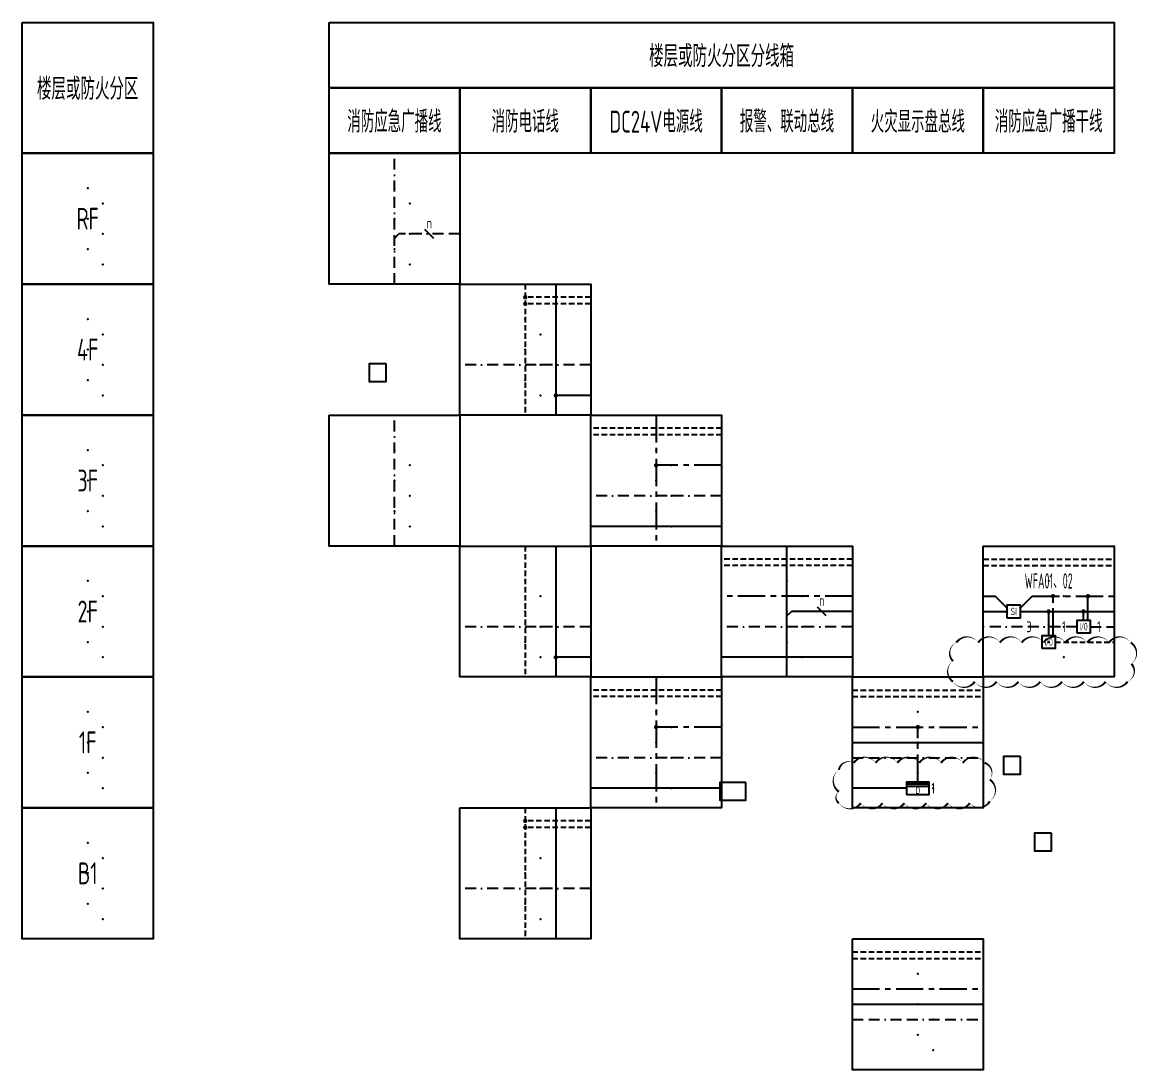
# Model space of a CAD drawing. Header units: millimetres. Extents: x -610917 to 349982, y -134386 to 298175.
# Drawn here: x -3000 to 22573, y 134920 to 158920 of the extents above; entities that cross this region are included whole.
import ezdxf
from ezdxf.enums import TextEntityAlignment as Align

# ---------------------------------------------------------------- set-up
doc = ezdxf.new("R2010")
doc.units = ezdxf.units.MM
doc.header["$LTSCALE"] = 500
doc.header["$MEASUREMENT"] = 0
for name, pattern in [('BORDER', [1.75, 0.5, -0.25, 0.5, -0.25, 0, -0.25]), ('CENTER', [2, 1.25, -0.25, 0.25, -0.25]), ('HIDDEN', [0.375, 0.25, -0.125])]:
    doc.linetypes.add(name, pattern=pattern)
doc.layers.get('0').update_dxf_attribs({"linetype": 'CONTINUOUS'})
for name, color, linetype in [('E-BRST-WIRE', 2, 'BORDER'), ('E-FAS-DEVC', 3, 'CONTINUOUS'), ('E-FAS-WIRE', 4, 'CONTINUOUS'), ('E-FAS-WIRE2', 1, 'CENTER'), ('E-FAS-WIRE5', 4, 'HIDDEN'), ('E-UNIV-AB', 10, 'CONTINUOUS'), ('E-UNIV-DIAG', 2, 'CONTINUOUS'), ('E-UNIV-EL', 140, 'CONTINUOUS'), ('E-UNIV-NOTE', 6, 'CONTINUOUS'), ('说明', 7, 'CONTINUOUS')]:
    doc.layers.add(name, color=color, linetype=linetype)
doc.styles.add('TH-STYLE3', font='tssdeng.shx', dxfattribs={"width": 0.7, "bigfont": 'tssdchn.shx'})

# ---------------------------------------------------------------- blocks, each defined once
blk = doc.blocks.new('E-ES01')
blk.add_lwpolyline([(0, 3000), (3000, 3000), (3000, 0), (0, 0)], close=True)
for p in [(1500, 2200), (1850, 1850), (1500, 1500), (1850, 1150), (1500, 800), (1850, 450)]:
    blk.add_point(p)
blk = doc.blocks.new('E-ANNO04')
blk.add_line((-1, -1), (1, 1))
at = {"style": 'TH-STYLE3', "width": 0.7}
blk.add_attdef('N', text='', height=2.5, dxfattribs=at).set_placement((0, 2.5), align=Align.MIDDLE)
blk = doc.blocks.new('E-BFAS540')
blk.add_lwpolyline([(-1.5, -1.5), (-1.5, 1.5), (1.5, 1.5), (1.5, -1.5)], close=True)
at = {"layer": 'E-UNIV-EL', "style": 'TH-STYLE3', "width": 0.7}
blk.add_attdef('F', text='', height=1.7, dxfattribs=at).set_placement((0, 0), align=Align.MIDDLE)
blk = doc.blocks.new('E-BFAS520')
blk.add_lwpolyline([(-1.5, -1.5), (-1.5, 1.5), (1.5, 1.5), (1.5, -1.5)], close=True)
at = {"layer": 'E-UNIV-EL', "style": 'TH-STYLE3', "width": 0.5}
blk.add_attdef('F', text='', height=1.7, dxfattribs=at).set_placement((0, 0), align=Align.MIDDLE)
blk = doc.blocks.new('E-BFAS030')
blk.add_lwpolyline([(-2.5, -1.5), (-2.5, 1.5), (2.5, 1.5), (2.5, -1.5)], close=True)
at = {"layer": 'E-UNIV-EL'}
for p, q in [((-2.5, 1), (2.5, 1)), ((-2.5, 0.5), (2.5, 0.5))]:
    blk.add_line(p, q, dxfattribs=at)
at = {"layer": 'E-UNIV-EL', "style": 'TH-STYLE3', "width": 0.7}
blk.add_attdef('F', text='', height=1.5, dxfattribs=at).set_placement((0, -0.5), align=Align.MIDDLE)

msp = doc.modelspace()

# ---------------------------------------------------------------- linework, layer by layer
at = {"layer": 'E-BRST-WIRE'}
for p, q in [((5532, 152920), (5532, 155920)), ((5532, 153970), (5632, 154070)), ((7032, 154070), (5632, 154070)), ((10032, 151070), (7032, 151070)), ((5532, 146920), (5532, 149920)), ((13032, 148070), (10032, 148070)), ((10032, 145070), (7032, 145070)), ((16032, 145070), (13032, 145070)), ((21182, 145070), (19032, 145070)), ((21482, 145070), (22032, 145070)), ((13032, 142070), (10032, 142070)), ((16032, 142070), (19032, 142070)), ((10032, 139070), (7032, 139070)), ((16032, 136070), (19032, 136070))]:
    msp.add_line(p, q, dxfattribs=at)
at = {"layer": 'E-FAS-WIRE'}
for p, q in [((9232, 152920), (9232, 149920)), ((10032, 150370), (9232, 150370)), ((13032, 147370), (10032, 147370)), ((9232, 146920), (9232, 143920)), ((14532, 143920), (14532, 146920)), ((14532, 145320), (14632, 145420)), ((16032, 145420), (14632, 145420)), ((19032, 145420), (19582, 145420)), ((19882, 145420), (22032, 145420)), ((20532, 144870), (20532, 145420)), ((21332, 145220), (21332, 145420)), ((10032, 144370), (9232, 144370)), ((16032, 144370), (13032, 144370)), ((16032, 142420), (19032, 142420)), ((13032, 141370), (10032, 141370)), ((17282, 141370), (16032, 141370)), ((9232, 140920), (9232, 137920)), ((16032, 136420), (19032, 136420))]:
    msp.add_line(p, q, dxfattribs=at)
at = {"layer": 'E-FAS-WIRE', "const_width": 50}
for points in [[(9207, 150370, 1), (9257, 150370, 1)], [(20507, 145420, 1), (20557, 145420, 1)], [(21307, 145420, 1), (21357, 145420, 1)], [(9207, 144370, 1), (9257, 144370, 1)]]:
    msp.add_lwpolyline(points, format="xyb", close=True, dxfattribs=at)
at = {"layer": 'E-FAS-WIRE2'}
for p, q in [((11532, 149920), (11532, 146920)), ((13032, 148770), (11532, 148770)), ((16032, 145770), (13032, 145770)), ((19032, 145770), (19307, 145770)), ((19582, 145495), (19307, 145770)), ((19882, 145495), (20157, 145770)), ((20157, 145770), (22032, 145770)), ((20632, 144870), (20632, 145770)), ((21432, 145220), (21432, 145770)), ((11532, 143920), (11532, 140920)), ((13032, 142770), (11532, 142770)), ((16032, 142770), (19032, 142770)), ((17532, 141520), (17532, 142770)), ((16032, 136770), (19032, 136770))]:
    msp.add_line(p, q, dxfattribs=at)
at = {"layer": 'E-FAS-WIRE2', "const_width": 50}
for points in [[(11507, 148770, 1), (11557, 148770, 1)], [(20607, 145770, 1), (20657, 145770, 1)], [(21407, 145770, 1), (21457, 145770, 1)], [(11507, 142770, 1), (11557, 142770, 1)], [(17507, 142770, 1), (17557, 142770, 1)]]:
    msp.add_lwpolyline(points, format="xyb", close=True, dxfattribs=at)
at = {"layer": 'E-FAS-WIRE5'}
for p, q in [((8532, 152920), (8532, 149920)), ((10032, 152620), (8532, 152620)), ((10032, 152470), (8532, 152470)), ((13032, 149620), (10032, 149620)), ((13032, 149470), (10032, 149470)), ((8532, 146920), (8532, 143920)), ((16032, 146620), (13032, 146620)), ((19032, 146620), (22032, 146620)), ((16032, 146470), (13032, 146470)), ((19032, 146470), (22032, 146470)), ((20682, 144720), (22032, 144720)), ((13032, 143620), (10032, 143620)), ((13032, 143470), (10032, 143470)), ((16032, 143620), (19032, 143620)), ((16032, 143470), (19032, 143470)), ((8532, 140920), (8532, 137920)), ((10032, 140620), (8532, 140620)), ((10032, 140470), (8532, 140470)), ((16032, 137620), (19032, 137620)), ((16032, 137470), (19032, 137470))]:
    msp.add_line(p, q, dxfattribs=at)
at = {"layer": 'E-FAS-WIRE5', "const_width": 50}
for points in [[(8507, 152620, 1), (8557, 152620, 1)], [(8507, 152470, 1), (8557, 152470, 1)], [(8507, 140620, 1), (8557, 140620, 1)], [(8507, 140470, 1), (8557, 140470, 1)]]:
    msp.add_lwpolyline(points, format="xyb", close=True, dxfattribs=at)
at = {"layer": 'E-UNIV-AB'}
for points in [[(18338, 143811, 0, 50, 0.520567), (18838, 143811, 0, 50, 0.520567), (19338, 143811, 0, 50, 0.520567), (19838, 143811, 0, 50, 0.520567), (20338, 143811, 0, 50, 0.520567), (20838, 143811, 0, 50, 0.520567), (21338, 143811, 0, 50, 0.520567), (21838, 143811, 0, 50, 0.520567), (22338, 143811, 0, 50, 0.520567), (22428, 144221, 0, 50, 0.520567), (22415, 144707, 0, 50, 0.520567), (21915, 144707, 0, 50, 0.520567), (21415, 144707, 0, 50, 0.520567), (20915, 144707, 0, 50, 0.520567), (20415, 144707, 0, 50, 0.520567), (19915, 144707, 0, 50, 0.520567), (19415, 144707, 0, 50, 0.520567), (18915, 144707, 0, 50, 0.520567), (18415, 144707, 0, 50, 0.520567), (18338, 144283, 0, 50, 0.520567)], [(15723, 141029, 0, 50, 0.520567), (16223, 141029, 0, 50, 0.520567), (16723, 141029, 0, 50, 0.520567), (17223, 141029, 0, 50, 0.520567), (17723, 141029, 0, 50, 0.520567), (18223, 141029, 0, 50, 0.520567), (18723, 141029, 0, 50, 0.520567), (19182, 141070, 0, 50, 0.520567), (19182, 141570, 0, 50, 0.520567), (19063, 141950, 0, 50, 0.520567), (18563, 141950, 0, 50, 0.520567), (18063, 141950, 0, 50, 0.520567), (17563, 141950, 0, 50, 0.520567), (17063, 141950, 0, 50, 0.520567), (16563, 141950, 0, 50, 0.520567), (16063, 141950, 0, 50, 0.520567), (15723, 141790, 0, 50, 0.520567), (15723, 141290, 0, 50, 0.520567)]]:
    msp.add_lwpolyline(points, format="xyseb", close=True, dxfattribs=at)
at = {"layer": 'E-UNIV-DIAG'}
for points in [[(-3000, 158920), (0, 158920), (0, 155920), (-3000, 155920)], [(4032, 158920), (22032, 158920), (22032, 157420), (4032, 157420)], [(4032, 157420), (7032, 157420), (7032, 155920), (4032, 155920)], [(7032, 157420), (10032, 157420), (10032, 155920), (7032, 155920)], [(10032, 157420), (13032, 157420), (13032, 155920), (10032, 155920)], [(13032, 157420), (16032, 157420), (16032, 155920), (13032, 155920)], [(16032, 157420), (19032, 157420), (19032, 155920), (16032, 155920)], [(19032, 157420), (22032, 157420), (22032, 155920), (19032, 155920)]]:
    msp.add_lwpolyline(points, close=True, dxfattribs=at)
at = {"layer": '说明', "color": 3}
for points in [[(5346, 151092), (4956, 151092), (4956, 150688), (5346, 150688)], [(19887, 142096), (19497, 142096), (19497, 141692), (19887, 141692)], [(13585, 141502), (12990, 141502), (12990, 141098), (13585, 141098)], [(20594, 140340), (20204, 140340), (20204, 139937), (20594, 139937)]]:
    msp.add_lwpolyline(points, close=True, dxfattribs=at)

# ---------------------------------------------------------------- block references
at = {"layer": 'E-FAS-DEVC', "xscale": 100, "yscale": 100, "zscale": 100}
for name, p, values in [('E-BFAS540', (19732, 145420), {'F': 'SI'}), ('E-BFAS520', (21332, 145070), {'F': 'I/O'}), ('E-BFAS520', (20532, 144720), {'F': 'I/O'}), ('E-BFAS030', (17532, 141370), {'F': 'D'})]:
    msp.add_blockref(name, p, dxfattribs=at).add_auto_attribs(values)
at = {"layer": 'E-UNIV-DIAG'}
for p in [(-3000, 152920), (4032, 152920), (-3000, 149920), (7032, 149920), (-3000, 146920), (4032, 146920), (10032, 146920), (-3000, 143920), (7032, 143920), (13032, 143920), (19032, 143920), (-3000, 140920), (10032, 140920), (16032, 140920), (-3000, 137920), (7032, 137920), (16032, 134920)]:
    msp.add_blockref('E-ES01', p, dxfattribs=at)
at = {"layer": 'E-UNIV-NOTE'}
ref = msp.add_blockref('E-ANNO04', (6332, 154070), dxfattribs=dict(at, xscale=-100, yscale=100, zscale=100))
ref.add_attrib('N', 'n', dxfattribs={"layer": '0', "height": 250, "rotation": 360, "style": 'TH-STYLE3', "width": 0.7}).set_placement((6332, 154320), align=Align.MIDDLE)
ref = msp.add_blockref('E-ANNO04', (15332, 145420), dxfattribs=dict(at, xscale=-100, yscale=100, zscale=100))
ref.add_attrib('N', 'n', dxfattribs={"layer": '0', "height": 250, "rotation": 360, "style": 'TH-STYLE3', "width": 0.7}).set_placement((15332, 145670), align=Align.MIDDLE)

# ---------------------------------------------------------------- texts
at = {"layer": 'E-UNIV-NOTE', "style": 'TH-STYLE3'}
for s, height, width, p in [('楼层或防火分区分线箱', 500, 0.7, (13032, 158170)), ('楼层或防火分区', 500, 0.7, (-1500, 157420)), ('消防应急广播线', 500, 0.65, (5532, 156670)), ('消防电话线', 500, 0.65, (8532, 156670)), ('DC24V电源线', 500, 0.65, (11532, 156670)), ('报警、联动总线', 500, 0.65, (14532, 156670)), ('火灾显示盘总线', 500, 0.65, (17532, 156670)), ('消防应急广播干线', 500, 0.65, (20532, 156670)), ('RF', 500, 0.7, (-1500, 154420)), ('4F', 500, 0.7, (-1500, 151420)), ('3F', 500, 0.7, (-1500, 148420)), ('WFA01、02', 350, 0.5, (20532, 146120)), ('2F', 500, 0.7, (-1500, 145420)), ('3', 250, 0.7, (20082, 145070)), ('1', 250, 0.7, (20882, 145070)), ('1', 250, 0.7, (21682, 145070)), ('1F', 500, 0.7, (-1500, 142420)), ('1', 250, 0.7, (17882, 141370)), ('B1', 500, 0.7, (-1500, 139420))]:
    msp.add_text(s, height=height, dxfattribs=dict(at, width=width)).set_placement(p, align=Align.MIDDLE)

doc.saveas('drawing.dxf')
